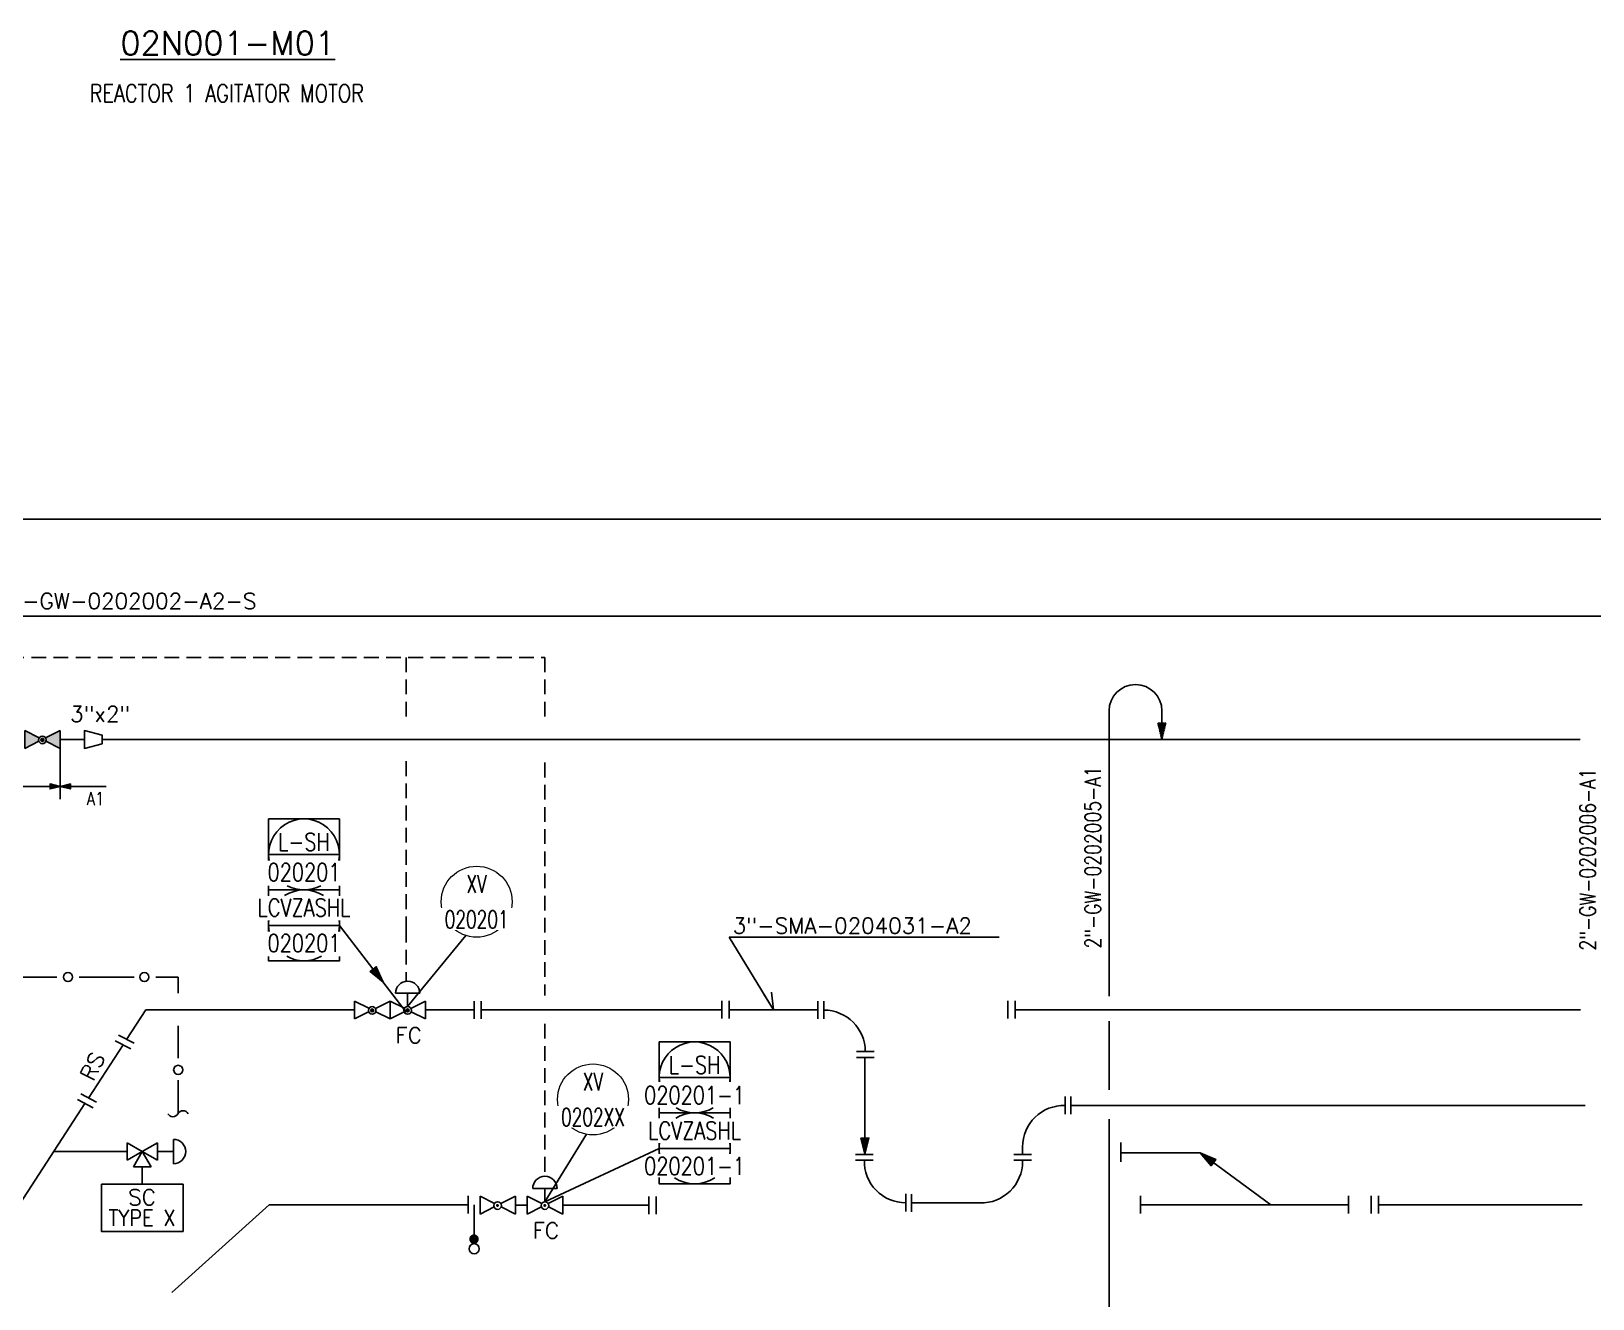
# Model space of a CAD drawing. Header units: inches. Extents: x 18 to 1172, y 24 to 967.
# Drawn here: x 488.4 to 752.5, y 752.1 to 966.5 of the extents above; entities that cross this region are included whole.
import ezdxf
from ezdxf.enums import TextEntityAlignment as Align

# ---------------------------------------------------------------- set-up
doc = ezdxf.new("R2010")
doc.units = ezdxf.units.IN
doc.header["$LTSCALE"] = 10
doc.header["$MEASUREMENT"] = 0
doc.linetypes.add('HIDDEN', pattern=[0.375, 0.25, -0.125])
for name, color, linetype in [('-B', 2, 'Continuous'), ('BLOCK', 7, 'Continuous'), ('INST', 4, 'Continuous'), ('MINE-LINE', 6, 'Continuous'), ('TXT-0', 7, 'Continuous'), ('WI', 255, 'Continuous')]:
    doc.layers.add(name, color=color, linetype=linetype)
doc.styles.add('ROMANS', font='romans.shx', dxfattribs={"width": 0.8})
doc.styles.get("Standard").update_dxf_attribs({"font": 'txt.shx', "height": 2})
doc.styles.add('style1', font='SIMPLEX.shx', dxfattribs={"width": 0.8})
doc.dimstyles.get("Standard").update_dxf_attribs({"dimtxt": 0.18, "dimasz": 0.18, "dimexe": 0.18, "dimexo": 0.0625, "dimgap": 0.09, "dimtad": 0, "dimtih": 1, "dimtoh": 1, "dimdec": 4, "dimzin": 0, "dimdsep": 46, "dimtxsty": 'Standard', "dimcen": 0.09, "dimadec": 0, "dimazin": 0, "dimtfac": 1, "dimtdec": 4, "dimtofl": 0, "dimtmove": 0, "dimatfit": 3, "dimfxl": 1, "dimtolj": 1, "dimtzin": 0, "dimarcsym": 0})

# ---------------------------------------------------------------- blocks, each defined once
blk = doc.blocks.new('SON')
at = {"linetype": 'ByBlock'}
h = blk.add_hatch(dxfattribs=at)
h.set_pattern_fill('ANSI37', color=0, scale=80, style=0)
h.paths.add_polyline_path([(64, 264), (-64, 264), (0, 0)])
at = {"color": 0, "linetype": 'ByBlock'}
blk.add_lwpolyline([(64, 264), (-64, 264), (0, 0)], close=True, dxfattribs=at)
blk = doc.blocks.new('GL V')
at = {"layer": 'MINE-LINE', "linetype": 'Continuous'}
h = blk.add_hatch(color=6, dxfattribs=at)
edge = h.paths.add_edge_path()
edge.add_arc((0, 0), 0.25, 0, 360)
at = {"layer": 'MINE-LINE', "color": 6, "linetype": 'Continuous'}
for p, q in [((-2.97, 1.57), (-0.54, 0.35)), ((-2.97, -1.43), (-2.97, 1.57)), ((3.03, 1.57), (0.55, 0.33)), ((3.03, -1.43), (3.03, 1.57)), ((-0.59, -0.24), (-2.97, -1.43)), ((0.6, -0.22), (3.03, -1.43))]:
    blk.add_line(p, q, dxfattribs=at)
for radius in [0.64, 0.25]:
    blk.add_circle((0, 0), radius, dxfattribs=at)
blk = doc.blocks.new('RC')
at = {"color": 0}
blk.add_lwpolyline([(3, -0.75), (3, 0.75), (0, 1.5), (0, -1.5), (3, -0.75)], dxfattribs=at)
blk = doc.blocks.new('*U35')
at = {"layer": 'INST', "color": 0, "linetype": 'Continuous', "lineweight": 0}
blk.add_circle((0, 0), 6, dxfattribs=at)
at = {"style": 'ROMANS', "width": 0.8}
for tag, p in [('EQP', (0, 3)), ('NO', (0, -3))]:
    blk.add_attdef(tag, text='', height=3, dxfattribs=at).set_placement(p, align=Align.MIDDLE_CENTER)
blk.add_wipeout([(-6.2, -1.09), (6.2, -1.09), (6.2, -4.8), (-6.2, -4.8), (-6.2, -4.8), (-6.2, -4.8)]).dxf.layer = 'WI'
blk = doc.blocks.new('BRK LINE')
at = {"layer": 'MINE-LINE', "color": 0, "linetype": 'Continuous'}
blk.add_lwpolyline([(0, 1.73, 0.587355), (0, 0, -0.587355), (0, -1.73)], format="xyb", dxfattribs=at)
blk = doc.blocks.new('AR30')
at = {"color": 0, "linetype": 'ByBlock', "lineweight": -2}
for p, q in [((0, 0), (-3.11, 0)), ((-2.69, 1.25), (0, 0))]:
    blk.add_line(p, q, dxfattribs=at)

msp = doc.modelspace()

# ---------------------------------------------------------------- hatches: boundary and pattern name
at = {"layer": 'MINE-LINE', "linetype": 'Continuous'}
h = msp.add_hatch(color=6, dxfattribs=at)
h.paths.add_polyline_path([(487.27, 848.22), (487.27, 845.22), (489.65, 846.42, -0.096261), (489.61, 846.65, -0.146035), (489.71, 847.01)])
h.paths.add_polyline_path([(490.89, 846.65, 1), (489.61, 846.65, 1)])
h.paths.add_polyline_path([(490.23, 846.79, -1), (490.23, 846.54, -1)], flags=16)
h.paths.add_polyline_path([(493.27, 845.22), (493.27, 848.22), (490.79, 846.99, -0.1367), (490.89, 846.65, -0.087033), (490.85, 846.44)])
h = msp.add_hatch(color=6, dxfattribs=at)
edge = h.paths.add_edge_path()
edge.add_arc((546.03, 800.9), 0.25, 0, 360)
h = msp.add_hatch(color=6, dxfattribs=at)
edge = h.paths.add_edge_path()
edge.add_arc((552.03, 800.9), 0.25, 0, 360)
at = {"layer": 'TXT-0'}
for points in [[(493.27, 838.78), (491.55, 838.35), (491.55, 839.21)], [(493.27, 838.78), (494.99, 839.21), (494.99, 838.35)]]:
    msp.add_hatch(color=256, dxfattribs=at).paths.add_polyline_path(points)

# ---------------------------------------------------------------- linework, layer by layer
at = {"layer": '-B', "color": 6, "linetype": 'Continuous'}
for p, q in [((670.66, 803.29), (670.66, 851.54)), ((679.59, 851.54), (679.59, 846.71)), ((670.66, 787.44), (670.66, 799.1)), ((670.66, 740.78), (670.66, 782.51))]:
    msp.add_line(p, q, dxfattribs=at)
msp.add_arc((675.13, 851.54), 4.47, 0, 180, dxfattribs=at)
at = {"color": 6}
for p, q in [((497.35, 846.72), (493.27, 846.72)), ((684.36, 846.72), (500.35, 846.72)), ((750.35, 846.72), (675.01, 846.72)), ((552.03, 801.54), (552.03, 803.79)), ((504.5, 795.98), (507.76, 801.01)), ((564.49, 801.01), (605.16, 801.01)), ((605.16, 799.51), (605.16, 802.51)), ((606.39, 799.51), (606.39, 802.51)), ((606.39, 801.01), (621.43, 801.01)), ((621.43, 799.45), (621.43, 802.45)), ((622.43, 799.45), (622.43, 802.45)), ((498.06, 786.07), (503.89, 795.06)), ((627.93, 793.95), (630.93, 793.95)), ((627.93, 792.95), (630.93, 792.95)), ((629.37, 792.95), (629.37, 776.56)), ((606.57, 789.56), (594.57, 789.56)), ((483.22, 763.24), (497.45, 785.15)), ((663.22, 786.32), (663.22, 783.32)), ((664.22, 786.32), (664.22, 783.32)), ((664.22, 784.82), (751.19, 784.82)), ((492.18, 777.03), (504.56, 777.03)), ((509.72, 777.03), (512.43, 777.03)), ((594.57, 777.56), (575.24, 768.53)), ((606.57, 777.56), (594.57, 777.56)), ((630.77, 776.54), (627.77, 776.54)), ((657.54, 776.54), (654.54, 776.54)), ((656.04, 777.82), (656.04, 776.54)), ((672.65, 778.53), (672.65, 775.53)), ((672.65, 778.28), (672.65, 775.28)), ((686.1, 776.78), (672.65, 776.78)), ((686.1, 776.78), (698.04, 768.03)), ((630.77, 775.54), (627.77, 775.54)), ((657.54, 775.54), (654.54, 775.54)), ((656.04, 775.54), (656.04, 775.29)), ((575.24, 768.53), (575.24, 770.78)), ((636.27, 769.86), (636.27, 766.86)), ((637.26, 769.84), (637.26, 766.84)), ((637.26, 768.34), (649.03, 768.33))]:
    msp.add_line(p, q, dxfattribs=at)
at = {"color": 6, "linetype": 'Continuous'}
for p, q in [((504.56, 775.54), (504.56, 778.52)), ((507.14, 777.03), (504.56, 778.52)), ((507.14, 777.03), (504.56, 775.54)), ((507.14, 777.03), (505.65, 774.45)), ((507.14, 777.03), (509.72, 778.52)), ((507.14, 777.03), (509.72, 775.54)), ((507.14, 777.03), (508.63, 774.45)), ((509.72, 775.54), (509.72, 778.52)), ((505.65, 774.45), (508.63, 774.45)), ((507.14, 774.45), (507.14, 771.5))]:
    msp.add_line(p, q, dxfattribs=at)
at = {"color": 6, "flags": 128}
for points in [[(606.57, 788.84), (606.57, 795.56), (594.57, 795.56), (594.57, 788.84)], [(594.57, 784.44), (594.57, 783.56), (606.57, 783.56), (606.57, 784.44)], [(606.57, 782.65), (606.57, 783.56), (594.57, 783.56), (594.57, 782.65)], [(594.57, 778.45), (594.57, 776.67)], [(606.57, 776.67), (606.57, 778.45)], [(594.57, 772.61), (594.57, 771.56), (606.57, 771.56), (606.57, 772.61)]]:
    msp.add_lwpolyline(points, dxfattribs=at)
at = {"color": 6, "linetype": 'Continuous'}
msp.add_lwpolyline([(500.23, 771.5), (514.05, 771.5), (514.05, 763.52), (500.23, 763.52)], close=True, dxfattribs=at)
msp.add_lwpolyline([(563.27, 762.62), (563.27, 768.02)], dxfattribs=at)
at = {"color": 6, "linetype": 'Continuous', "const_width": 0.807}
msp.add_lwpolyline([(563.25, 762.62, 1), (563.25, 761.81, 1)], format="xyb", close=True, dxfattribs=at)
at = {"color": 6, "linetype": 'Continuous'}
msp.add_circle((563.27, 760.59), 0.856, dxfattribs=at)
for centre, start, end in [((552.03, 803.79), 0, 180), ((512.43, 777.03), 270, 90), ((575.24, 770.78), 0, 180)]:
    msp.add_arc(centre, 2.06, start, end, dxfattribs=at)
at = {"color": 6}
for centre, radius, start, end in [((622.43, 793.95), 7, 0, 90), ((600.57, 789.56), 6, 353.077, 186.923), ((600.57, 789.56), 6, 238.6598, 301.3402), ((663.04, 777.82), 7, 88.5126, 179.9863), ((600.57, 777.56), 6, 57.9837, 122.0163), ((600.57, 777.56), 6, 171.447, 188.5855), ((600.57, 777.56), 6, 351.4145, 8.553), ((636.27, 775.36), 7, 178.5126, 269.9863), ((649.03, 775.34), 7, 268.5126, 359.9863), ((600.57, 777.56), 6, 235.6428, 304.3572)]:
    msp.add_arc(centre, radius, start, end, dxfattribs=at)
at = {"layer": 'MINE-LINE', "color": 6, "linetype": 'Continuous'}
for p, q in [((330.64, 883.97), (1128.71, 883.97)), ((421.49, 867.57), (1128.71, 867.57)), ((540.5, 827.28), (528.5, 827.28)), ((540.5, 815.28), (528.5, 815.28)), ((540.5, 815.28), (551.8, 800.59)), ((549.96, 803.79), (554.09, 803.79)), ((507.76, 801.01), (543.05, 801.01)), ((543.05, 802.47), (545.49, 801.25)), ((543.05, 799.47), (543.05, 802.47)), ((545.43, 800.66), (543.05, 799.47)), ((549.05, 802.47), (546.58, 801.23)), ((546.63, 800.68), (549.05, 799.47)), ((549.05, 802.47), (551.49, 801.25)), ((549.05, 799.47), (549.05, 802.47)), ((551.43, 800.66), (549.05, 799.47)), ((555.05, 802.47), (552.58, 801.23)), ((552.63, 800.68), (555.05, 799.47)), ((555.05, 799.47), (555.05, 802.47)), ((555.05, 801.01), (563.25, 801.01)), ((563.25, 799.47), (563.25, 802.47)), ((564.49, 799.47), (564.49, 802.47)), ((653.56, 799.51), (653.56, 802.51)), ((654.8, 799.51), (654.8, 802.51)), ((654.8, 801.01), (750.39, 801.01)), ((505.23, 794.37), (502.56, 795.74)), ((505.77, 795.33), (503.1, 796.7)), ((498.84, 784.42), (496.18, 785.81)), ((499.38, 785.38), (496.73, 786.77)), ((512.43, 779.09), (512.43, 774.96)), ((562.27, 766.52), (562.27, 769.52)), ((564.27, 769.46), (566.71, 768.24)), ((564.27, 766.46), (564.27, 769.46)), ((570.27, 769.46), (567.79, 768.22)), ((570.27, 766.46), (570.27, 769.46)), ((572.27, 769.46), (574.71, 768.24)), ((572.27, 766.46), (572.27, 769.46)), ((573.18, 770.78), (577.31, 770.78)), ((578.27, 769.46), (575.79, 768.22)), ((578.27, 766.46), (578.27, 769.46)), ((592.83, 766.41), (592.83, 769.41)), ((594.07, 766.41), (594.07, 769.41)), ((675.99, 769.56), (675.99, 766.56)), ((711.19, 766.52), (711.19, 769.52)), ((715, 766.52), (715, 769.52)), ((716.24, 766.52), (716.24, 769.52)), ((512.16, 753.2), (528.61, 768.02)), ((528.61, 768.02), (562.27, 768.02)), ((566.65, 767.65), (564.27, 766.46)), ((567.84, 767.67), (570.27, 766.46)), ((572.27, 767.96), (570.27, 767.96)), ((574.65, 767.65), (572.27, 766.46)), ((575.84, 767.67), (578.27, 766.46)), ((578.27, 767.96), (592.83, 767.96)), ((675.99, 768.02), (711.19, 768.02)), ((716.24, 768.02), (750.66, 768.02))]:
    msp.add_line(p, q, dxfattribs=at)
at = {"layer": 'MINE-LINE', "color": 2, "linetype": 'HIDDEN'}
for p, q in [((447.13, 860.61), (575.24, 860.61)), ((551.8, 860.61), (551.8, 850.3)), ((575.24, 860.61), (575.24, 849.85)), ((551.8, 843.03), (551.8, 814.89)), ((575.24, 842.8), (575.24, 803.4)), ((551.8, 814.89), (551.8, 805.84)), ((575.24, 798.62), (575.24, 772.84))]:
    msp.add_line(p, q, dxfattribs=at)
at = {"layer": 'MINE-LINE', "color": 6, "linetype": 'Continuous', "flags": 128}
for points in [[(540.5, 826.24), (540.5, 833.28), (528.5, 833.28), (528.5, 826.24)], [(528.5, 821.99), (528.5, 821.28), (540.5, 821.28), (540.5, 821.99)], [(540.5, 820.3), (540.5, 821.28), (528.5, 821.28), (528.5, 820.3)], [(528.5, 816.12), (528.5, 814.23)], [(540.5, 814.23), (540.5, 816.12)], [(528.5, 810.04), (528.5, 809.28), (540.5, 809.28), (540.5, 810.04)]]:
    msp.add_lwpolyline(points, dxfattribs=at)
at = {"layer": 'MINE-LINE', "color": 6, "linetype": 'Continuous', "const_width": 0.25}
for points in [[(567.22, 767.78, -1), (567.22, 768.03, -1)], [(575.22, 767.78, -1), (575.22, 768.03, -1)]]:
    msp.add_lwpolyline(points, format="xyb", close=True, dxfattribs=at)
at = {"layer": 'MINE-LINE', "color": 2, "linetype": 'Continuous'}
for centre in [(494.58, 806.53), (507.49, 806.53), (513.22, 790.84)]:
    msp.add_circle(centre, 0.77, dxfattribs=at)
at = {"layer": 'MINE-LINE', "color": 6, "linetype": 'Continuous'}
for centre, radius in [((546.03, 800.9), 0.64), ((546.03, 800.9), 0.25), ((552.03, 800.9), 0.64), ((552.03, 800.9), 0.25), ((567.24, 767.89), 0.64), ((575.24, 767.89), 0.64)]:
    msp.add_circle(centre, radius, dxfattribs=at)
for centre, start, end in [((534.5, 827.28), 350.066, 189.934), ((534.5, 827.28), 241.7908, 298.2092), ((534.5, 815.28), 56.881, 123.119), ((534.5, 815.28), 171.9478, 190.0734), ((534.5, 815.28), 349.9266, 8.0522), ((534.5, 815.28), 240.7355, 299.2645)]:
    msp.add_arc(centre, 6, start, end, dxfattribs=at)
at = {"layer": 'TXT-0'}
for p, q in [((493.27, 836.63), (493.27, 845.22)), ((485.53, 838.78), (501.01, 838.78))]:
    msp.add_line(p, q, dxfattribs=at)
at = {"layer": 'TXT-0', "color": 2}
for p, q in [((485.86, 806.52), (492.71, 806.52)), ((496.46, 806.52), (505.79, 806.52)), ((509.42, 806.52), (513.22, 806.52)), ((513.22, 803.84), (513.22, 806.52)), ((513.22, 792.81), (513.22, 798.29)), ((513.22, 783.49), (513.22, 789.1))]:
    msp.add_line(p, q, dxfattribs=at)
at = {"layer": 'TXT-0'}
for points in [[(493.27, 838.78), (491.55, 838.35), (491.55, 839.21), (493.27, 838.78)], [(493.27, 838.78), (494.99, 839.21), (494.99, 838.35), (493.27, 838.78)]]:
    msp.add_lwpolyline(points, dxfattribs=at)

# ---------------------------------------------------------------- block references
at = {"color": 0}
msp.add_blockref('GL V', (490.25, 846.65), dxfattribs=at)
at = {"color": 6, "linetype": 'Continuous'}
msp.add_blockref('RC', (497.35, 846.72), dxfattribs=at)
at = {"color": 6, "xscale": -0.01039999999920838, "yscale": 0.01039999999920838, "zscale": 0.0104}
msp.add_blockref('SON', (629.37, 776.56), dxfattribs=at)
at = {"color": 6, "xscale": -0.01039999999920838, "yscale": 0.01039999999920838, "zscale": 0.0104, "rotation": 233.7825200873507}
msp.add_blockref('SON', (686.1, 776.78), dxfattribs=at)
at = {"layer": 'MINE-LINE', "color": 6, "linetype": 'HIDDEN', "xscale": 0.01040000002831221, "yscale": 0.01040000002831221, "zscale": 0.01040000002831221}
msp.add_blockref('SON', (679.59, 846.71), dxfattribs=at)
at = {"layer": 'MINE-LINE', "color": 6, "linetype": 'Continuous'}
ref = msp.add_blockref('*U35', (563.7, 819.28), dxfattribs=at)
ref.add_attrib('EQP', 'XV', dxfattribs={"layer": '0', "color": 7, "height": 3, "style": 'ROMANS', "width": 0.7}).set_placement((563.7, 822.28), align=Align.MIDDLE_CENTER)
ref.add_attrib('NO', '020201', dxfattribs={"layer": '0', "color": 7, "height": 3, "style": 'ROMANS', "width": 0.7}).set_placement((563.7, 816.28), align=Align.MIDDLE_CENTER)
at = {"layer": 'MINE-LINE', "color": 6, "linetype": 'Continuous', "xscale": -0.01039999999926905, "yscale": 0.01039999999926905, "zscale": 0.0104, "rotation": 37.56346242749706}
msp.add_blockref('SON', (547.87, 805.69), dxfattribs=at)
at = {"layer": 'MINE-LINE', "color": 6, "linetype": 'Continuous'}
ref = msp.add_blockref('*U35', (583.38, 785.84), dxfattribs=at)
ref.add_attrib('EQP', 'XV', dxfattribs={"layer": '0', "color": 7, "height": 3, "style": 'ROMANS', "width": 0.7}).set_placement((583.38, 788.84), align=Align.MIDDLE_CENTER)
ref.add_attrib('NO', '0202XX', dxfattribs={"layer": '0', "color": 7, "height": 3, "style": 'ROMANS', "width": 0.7}).set_placement((583.38, 782.84), align=Align.MIDDLE_CENTER)
at = {"layer": 'TXT-0', "color": 2, "rotation": 90}
msp.add_blockref('BRK LINE', (513.18, 783.42), dxfattribs=at)

# ---------------------------------------------------------------- texts
at = {"style": 'ROMANS', "width": 0.8}
for tag, p in [('L-SH', (534.5, 829.4)), ('020201', (534.5, 824.28)), ('LCVZASHL', (534.5, 818.28)), ('020201', (534.5, 812.28)), ('L-SH', (600.57, 791.67)), ('020201-1', (600.57, 786.56)), ('LCVZASHL', (600.57, 780.56)), ('020201-1', (600.57, 774.56))]:
    msp.add_attdef(tag, text='', height=3, dxfattribs=at).set_placement(p, align=Align.MIDDLE_CENTER)
at = {"layer": 'BLOCK', "color": 2, "style": 'ROMANS', "width": 0.85}
msp.add_attdef('A1', text='#####', height=2.148, rotation=360, dxfattribs=at).set_placement((497.73, 836.71), align=Align.MIDDLE_LEFT)
at = {"layer": 'TXT-0', "style": 'style1'}
msp.add_text('%%U02N001-M01', height=4, dxfattribs=at).set_placement((521.6, 964.51), align=Align.MIDDLE_CENTER)
at = {"layer": 'TXT-0'}
for s, height, style, width, p in [('REACTOR 1 AGITATOR MOTOR', 3, 'ROMANS', 0.8, (521.44, 954.51)), ('TYPE X', 2.667, 'style1', 0.9, (507.11, 764.48))]:
    msp.add_text(s, height=height, dxfattribs=dict(at, style=style, width=width)).set_placement(p, align=Align.CENTER)
at = {"layer": 'TXT-0', "style": 'style1'}
for s, height, p in [('4"-GW-0202002-A2-S', 2.6667, (504.57, 868.8)), ('FC', 2.667, (552.2, 795.35)), ('SC', 2.667, (507.11, 767.96)), ('FC', 2.667, (575.42, 762.33))]:
    msp.add_text(s, height=height, dxfattribs=at).set_placement(p, align=Align.CENTER)
msp.add_text('3"x2"', height=2.667, dxfattribs=at).set_placement((505.12, 849.7), align=Align.RIGHT)
at = {"layer": 'TXT-0', "style": 'style1', "width": 0.8}
for s, p in [('2"-GW-0202005-A1', (669.25, 826.78)), ('2"-GW-0202006-A1', (752.95, 826.43))]:
    msp.add_text(s, height=2.6667, rotation=90, dxfattribs=at).set_placement(p, align=Align.CENTER)
at = {"layer": 'TXT-0', "style": 'style1'}
msp.add_text('3"-SMA-0204031-A2', height=2.6667, dxfattribs=at).set_placement((607.02, 813.88))
msp.add_text('RS', height=2.667, rotation=63.6143, dxfattribs=at).set_placement((499.92, 790.84), align=Align.CENTER)

# ---------------------------------------------------------------- leaders
msp.add_leader([(613.91, 801.01), (606.42, 813.29), (652.09, 813.29)], dimstyle='Standard', override={"dimtxt": 2, "dimasz": 1, "dimexe": 2, "dimexo": 0, "dimtih": 0, "dimtoh": 0, "dimdec": 0, "dimcen": 1, "dimdle": 75, "dimse1": 1, "dimse2": 1, "dimclre": 1, "dimclrt": 3, "dimaunit": 1, "dimadec": 4, "dimtdec": 0, "dimtmove": 2, "dimldrblk": 'AR30', "dimfxl": 3})

# ---------------------------------------------------------------- next in the draw order: linework, layer by layer
at = {"layer": 'MINE-LINE', "color": 6, "linetype": 'Continuous'}
for p, q in [((552.03, 801.54), (561.85, 813.57)), ((575.24, 768.53), (582.25, 779.95))]:
    msp.add_line(p, q, dxfattribs=at)

doc.saveas('drawing.dxf')
